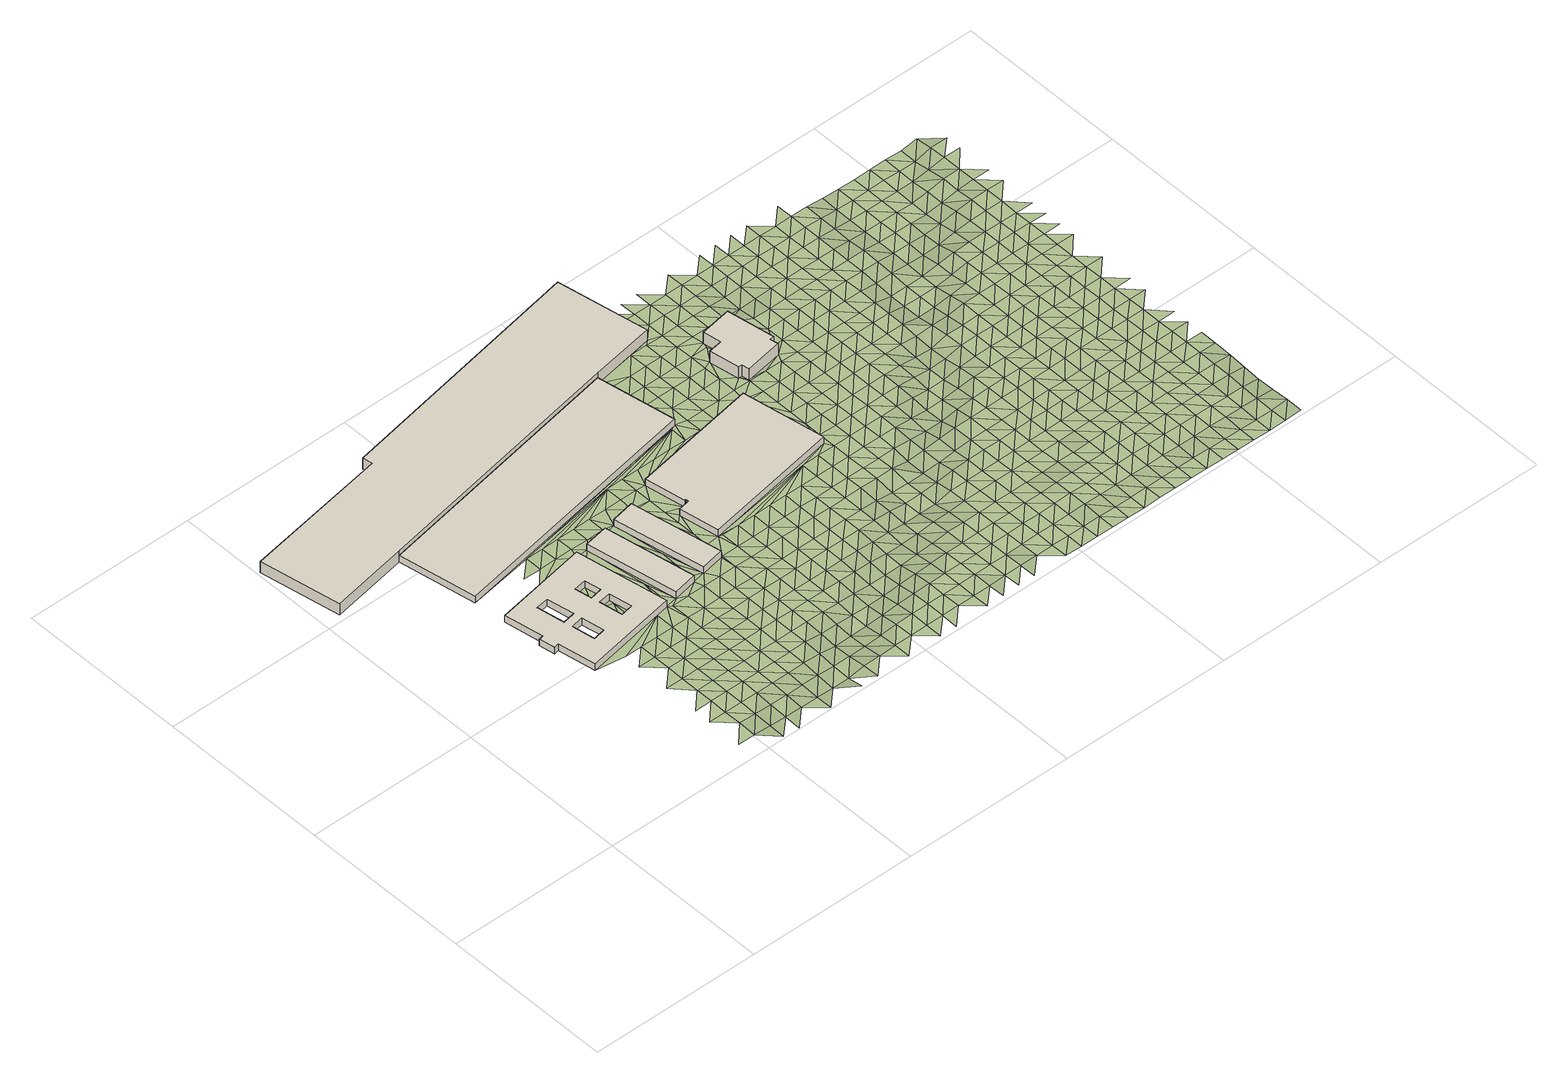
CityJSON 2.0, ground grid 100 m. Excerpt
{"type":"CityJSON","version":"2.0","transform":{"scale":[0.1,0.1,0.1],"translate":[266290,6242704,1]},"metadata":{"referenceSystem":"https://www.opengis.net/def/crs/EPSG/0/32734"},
"CityObjects":{
"building1":{"type":"Building","attributes":{"address":"Western Cape Metrorail 7295 Cape Town","building":"office","building:levels":"1","footprint":{"type":"Polygon"},"plus_code":"CCXPX5XJ+X3V","ground_height":4.31,"building_height":4.1,"roof_height":8.41},"geometry":[{"type":"Solid","lod":"1","boundaries":[[[[0,1,2,3]],[[1,4,5,2]],[[4,6,7,5]],[[6,8,9,7]],[[8,10,11,9]],[[10,12,13,11]],[[12,14,15,13]],[[14,0,3,15]],[[16,17,18,19]],[[17,20,21,18]],[[20,22,23,21]],[[22,16,19,23]],[[24,25,26,27]],[[25,28,29,26]],[[28,30,31,29]],[[30,24,27,31]],[[32,33,34,35]],[[33,36,37,34]],[[36,38,39,37]],[[38,32,35,39]],[[40,41,42,43]],[[41,44,45,42]],[[44,46,47,45]],[[46,40,43,47]],[[3,2,5,7,9,11,13,15],[19,18,21,23],[27,26,29,31],[35,34,37,39],[43,42,45,47]],[[14,12,10,8,6,4,1,0],[22,20,17,16],[30,28,25,24],[38,36,33,32],[46,44,41,40]]]]}]},
"building2":{"type":"Building","attributes":{"building":"office","building:levels":"1","footprint":{"type":"Polygon"},"plus_code":"CGX8XPXG+XFR","ground_height":4.3,"building_height":4.1,"roof_height":8.4},"geometry":[{"type":"Solid","lod":"1","boundaries":[[[[48,49,50,51]],[[49,52,53,50]],[[52,54,55,53]],[[54,48,51,55]],[[51,50,53,55]],[[54,52,49,48]]]]}]},
"building3":{"type":"Building","attributes":{"building":"industrial","building:levels":"1","footprint":{"type":"Polygon"},"plus_code":"CGX5X9X9+X4X","ground_height":4.5,"building_height":4.1,"roof_height":8.6},"geometry":[{"type":"Solid","lod":"1","boundaries":[[[[56,57,58,59]],[[57,60,61,58]],[[60,62,63,61]],[[62,56,59,63]],[[59,58,61,63]],[[62,60,57,56]]]]}]},
"building4":{"type":"Building","attributes":{"building":"industrial","building:levels":"2","footprint":{"type":"Polygon"},"plus_code":"CGXHX7X2+XWX","ground_height":4.61,"building_height":6.9,"roof_height":11.51},"geometry":[{"type":"Solid","lod":"1","boundaries":[[[[64,65,63,66,67,59]],[[65,68,69,66,63]],[[68,70,71,69]],[[70,72,73,71]],[[72,74,75,73]],[[74,76,77,75]],[[76,78,79,77]],[[78,64,59,67,79]],[[67,66,69,71,73,75,77,79]],[[78,76,74,72,70,68,65,64]]]]}]},
"building5":{"type":"Building","attributes":{"building":"office","building:levels":"1","footprint":{"type":"Polygon"},"plus_code":"CHX9XGXQ+XFR","ground_height":4.29,"building_height":4.1,"roof_height":8.39},"geometry":[{"type":"Solid","lod":"1","boundaries":[[[[80,81,82,83]],[[81,84,85,82]],[[84,86,87,85]],[[86,80,83,87]],[[83,82,85,87]],[[86,84,81,80]]]]}]},
"building6":{"type":"Building","attributes":{"building":"industrial","building:levels":"1","footprint":{"type":"Polygon"},"plus_code":"CPX7XFXF+XGR","ground_height":4.39,"building_height":4.1,"roof_height":8.49},"geometry":[{"type":"Solid","lod":"1","boundaries":[[[[88,89,90,91]],[[89,92,93,90]],[[92,94,95,93]],[[94,96,97,95]],[[96,98,99,97]],[[98,100,101,99]],[[100,102,103,101]],[[102,88,91,103]],[[91,90,93,95,97,99,101,103]],[[102,100,98,96,94,92,89,88]]]]}]},
"building7":{"type":"Building","attributes":{"building":"industrial","building:levels":"2","footprint":{"type":"Polygon"},"plus_code":"CRXXX6X2+XGV","ground_height":4.66,"building_height":6.9,"roof_height":11.56},"geometry":[{"type":"Solid","lod":"1","boundaries":[[[[104,105,106,107]],[[105,108,109,106]],[[108,110,111,109]],[[110,112,113,111]],[[112,114,115,113]],[[114,116,117,115]],[[116,118,119,117]],[[118,120,121,119]],[[120,122,123,121]],[[122,104,107,123]],[[107,106,109,111,113,115,117,119,121,123]],[[122,120,118,116,114,112,110,108,105,104]]]]}]},
"terrain1":{"type":"TINRelief","geometry":[{"type":"CompositeSurface","lod":"1","boundaries":[[[124,125,126]],[[127,126,128]],[[129,127,128]],[[126,125,130]],[[131,132,125]],[[133,129,134]],[[130,128,126]],[[125,132,130]],[[135,134,136]],[[129,128,137]],[[138,128,130]],[[139,132,131]],[[135,136,140]],[[129,137,134]],[[137,128,138]],[[141,130,132]],[[142,136,134]],[[143,140,144]],[[132,139,141]],[[142,134,137]],[[145,138,130]],[[143,144,146]],[[147,148,149]],[[150,140,136]],[[130,141,145]],[[142,151,136]],[[152,137,138]],[[153,139,154]],[[150,144,140]],[[136,151,150]],[[137,152,142]],[[152,138,145]],[[155,141,139]],[[144,156,146]],[[151,142,157]],[[158,144,150]],[[141,155,145]],[[139,153,155]],[[142,152,157]],[[146,149,148]],[[144,158,156]],[[150,151,159]],[[145,160,152]],[[151,157,159]],[[160,145,155]],[[157,152,161]],[[162,158,150]],[[163,147,149]],[[150,159,164]],[[153,165,155]],[[160,161,152]],[[146,156,149]],[[165,153,166]],[[150,164,162]],[[156,158,167]],[[159,157,168]],[[160,155,169]],[[161,168,157]],[[170,171,172]],[[158,162,167]],[[169,155,165]],[[173,172,174]],[[170,172,173]],[[175,164,159]],[[176,161,160]],[[177,178,179]],[[168,175,159]],[[180,171,170]],[[156,167,149]],[[160,169,176]],[[173,174,170]],[[166,181,165]],[[162,164,182]],[[177,179,183]],[[184,185,186]],[[174,180,170]],[[175,182,164]],[[187,188,184]],[[161,189,168]],[[161,176,190]],[[169,165,191]],[[167,162,192]],[[189,175,168]],[[182,193,162]],[[161,190,189]],[[169,191,176]],[[165,181,191]],[[162,193,192]],[[163,149,167]],[[194,182,175]],[[188,187,195]],[[190,176,196]],[[197,185,184]],[[194,175,189]],[[167,192,163]],[[191,196,176]],[[198,193,182]],[[184,188,197]],[[189,190,199]],[[182,194,198]],[[190,196,199]],[[200,191,181]],[[163,192,201]],[[181,202,203]],[[204,192,193]],[[193,198,205]],[[194,189,206]],[[181,203,200]],[[207,189,199]],[[204,201,192]],[[52,163,201]],[[208,196,191]],[[193,205,204]],[[209,163,52]],[[209,210,163]],[[194,206,198]],[[163,211,195]],[[207,206,189]],[[163,210,211]],[[212,197,188]],[[191,200,208]],[[213,188,195]],[[199,196,214]],[[210,209,52]],[[215,52,201]],[[205,198,216]],[[215,201,204]],[[188,213,212]],[[199,214,207]],[[214,196,208]],[[206,216,198]],[[195,211,217]],[[211,210,217]],[[217,210,52]],[[218,204,205]],[[195,217,213]],[[219,200,203]],[[220,203,221]],[[205,216,218]],[[222,206,207]],[[203,220,219]],[[214,223,207]],[[224,208,200]],[[225,52,215]],[[226,215,204]],[[212,213,227]],[[228,204,218]],[[222,207,223]],[[213,217,227]],[[229,216,206]],[[200,219,224]],[[230,214,208]],[[228,226,204]],[[231,220,221]],[[197,232,185]],[[206,222,229]],[[233,218,216]],[[224,230,208]],[[227,234,212]],[[215,226,225]],[[220,231,219]],[[235,223,214]],[[185,236,57]],[[218,233,228]],[[233,216,229]],[[227,217,237]],[[214,230,235]],[[224,219,238]],[[239,222,223]],[[219,231,238]],[[212,232,197]],[[226,228,240]],[[241,234,227]],[[233,242,228]],[[239,223,235]],[[226,243,225]],[[225,244,245]],[[246,229,222]],[[243,244,225]],[[245,237,225]],[[247,230,224]],[[241,227,237]],[[240,228,242]],[[238,248,224]],[[243,245,244]],[[222,239,246]],[[243,226,240]],[[233,229,249]],[[247,224,248]],[[250,234,241]],[[238,231,251]],[[237,245,252]],[[253,235,230]],[[243,252,245]],[[249,242,233]],[[251,231,254]],[[246,249,229]],[[212,234,232]],[[239,235,253]],[[241,237,255]],[[230,247,253]],[[252,255,237]],[[243,255,252]],[[256,248,238]],[[250,241,255]],[[256,238,251]],[[257,240,242]],[[246,239,258]],[[259,242,249]],[[84,243,240]],[[239,253,258]],[[247,248,260]],[[257,242,259]],[[261,248,256]],[[262,251,254]],[[263,250,255]],[[234,250,232]],[[264,249,246]],[[247,260,253]],[[260,248,261]],[[258,265,246]],[[84,240,257]],[[266,256,251]],[[264,246,265]],[[267,259,249]],[[258,253,268]],[[262,266,251]],[[268,253,260]],[[255,269,263]],[[257,259,267]],[[270,261,256]],[[249,264,267]],[[271,84,257]],[[250,263,232]],[[272,265,258]],[[256,266,270]],[[273,84,271]],[[272,258,268]],[[274,260,261]],[[271,257,275]],[[276,84,273]],[[257,267,275]],[[276,269,84]],[[264,265,277]],[[274,261,270]],[[278,265,272]],[[269,279,263]],[[280,268,260]],[[98,273,271]],[[276,273,281]],[[264,277,267]],[[266,262,282]],[[283,284,262]],[[277,265,278]],[[275,285,271]],[[279,232,263]],[[260,274,280]],[[281,273,98]],[[276,281,286]],[[271,285,98]],[[266,282,270]],[[287,272,268]],[[282,262,284]],[[275,267,288]],[[289,269,276]],[[276,286,290]],[[185,232,236]],[[288,267,277]],[[280,287,268]],[[291,286,281]],[[292,278,272]],[[269,293,279]],[[281,98,291]],[[289,276,290]],[[274,270,294]],[[295,285,275]],[[285,296,98]],[[282,297,270]],[[286,291,290]],[[298,284,283]],[[293,232,279]],[[295,275,288]],[[272,287,292]],[[293,269,289]],[[299,277,278]],[[274,294,280]],[[294,270,297]],[[300,282,284]],[[296,285,301]],[[291,302,290]],[[299,278,292]],[[303,285,295]],[[296,301,98]],[[289,290,302]],[[304,288,277]],[[232,293,305]],[[287,280,306]],[[300,284,298]],[[294,307,280]],[[285,303,301]],[[308,297,282]],[[302,291,309]],[[277,299,304]],[[293,289,310]],[[311,295,288]],[[287,306,292]],[[306,280,307]],[[302,310,289]],[[282,300,308]],[[310,305,293]],[[309,312,302]],[[313,294,297]],[[304,311,288]],[[314,298,315]],[[316,303,295]],[[299,292,317]],[[313,297,308]],[[306,318,292]],[[319,307,294]],[[295,311,316]],[[310,320,305]],[[299,317,304]],[[321,300,298]],[[322,301,303]],[[317,292,318]],[[294,313,319]],[[323,306,307]],[[321,298,314]],[[303,316,322]],[[324,308,300]],[[311,304,325]],[[317,326,304]],[[323,307,319]],[[327,318,306]],[[300,321,324]],[[328,313,308]],[[311,325,316]],[[325,304,326]],[[329,320,310]],[[305,330,232]],[[306,323,327]],[[331,317,318]],[[328,308,324]],[[314,332,321]],[[333,319,313]],[[334,322,316]],[[332,314,335]],[[331,318,327]],[[325,336,316]],[[337,326,317]],[[313,328,333]],[[338,98,301]],[[321,339,324]],[[340,323,319]],[[316,336,334]],[[310,341,329]],[[317,331,337]],[[339,321,332]],[[330,305,320]],[[342,325,326]],[[340,319,333]],[[324,343,328]],[[344,327,323]],[[342,326,337]],[[343,324,339]],[[345,332,335]],[[346,336,325]],[[323,340,344]],[[347,331,327]],[[328,348,333]],[[301,322,338]],[[348,328,343]],[[325,342,346]],[[341,310,349]],[[350,339,332]],[[320,329,330]],[[334,336,351]],[[347,327,344]],[[352,337,331]],[[333,353,340]],[[339,350,343]],[[330,236,232]],[[332,345,350]],[[353,333,348]],[[336,346,351]],[[331,347,352]],[[354,342,337]],[[340,355,344]],[[355,340,353]],[[338,322,334]],[[343,356,348]],[[354,337,352]],[[343,350,357]],[[310,358,349]],[[341,330,329]],[[345,359,360]],[[344,361,347]],[[362,346,342]],[[356,353,348]],[[343,357,356]],[[361,344,355]],[[345,360,350]],[[342,354,362]],[[347,363,352]],[[364,351,346]],[[363,347,361]],[[357,350,365]],[[353,366,355]],[[338,334,351]],[[353,356,367]],[[346,362,364]],[[352,368,354]],[[369,358,310]],[[365,350,360]],[[341,349,330]],[[366,361,355]],[[352,363,368]],[[353,367,366]],[[356,357,370]],[[98,338,100]],[[354,371,362]],[[370,357,365]],[[372,360,373]],[[371,354,368]],[[363,361,374]],[[375,367,356]],[[361,366,376]],[[351,364,338]],[[330,349,236]],[[362,377,364]],[[356,370,375]],[[378,365,360]],[[361,376,374]],[[377,362,371]],[[363,379,368]],[[366,367,380]],[[358,236,349]],[[360,372,378]],[[367,375,380]],[[370,365,381]],[[363,374,379]],[[310,382,369]],[[383,364,377]],[[371,368,384]],[[385,376,366]],[[386,62,236]],[[381,375,370]],[[378,381,365]],[[366,380,385]],[[338,364,383]],[[358,387,236]],[[388,386,236]],[[368,379,384]],[[62,386,389]],[[390,372,391]],[[371,392,377]],[[387,388,236]],[[376,393,374]],[[385,394,376]],[[395,62,389]],[[372,390,378]],[[380,375,396]],[[397,375,381]],[[371,384,392]],[[379,374,393]],[[358,369,387]],[[377,398,383]],[[386,399,389]],[[376,394,393]],[[400,386,388]],[[396,385,380]],[[396,375,397]],[[377,392,398]],[[386,400,399]],[[388,387,401]],[[402,381,378]],[[403,395,389]],[[395,403,62]],[[404,338,383]],[[390,405,378]],[[379,406,384]],[[407,394,385]],[[379,393,408]],[[387,369,401]],[[402,378,405]],[[389,399,403]],[[407,385,396]],[[383,398,404]],[[409,397,381]],[[392,384,406]],[[379,408,406]],[[388,410,400]],[[388,401,411]],[[394,412,393]],[[381,402,409]],[[394,407,413]],[[405,390,414]],[[415,396,397]],[[399,400,410]],[[388,411,410]],[[412,408,393]],[[398,392,416]],[[414,390,417]],[[394,413,412]],[[392,406,418]],[[404,100,338]],[[403,419,62]],[[369,420,401]],[[407,396,415]],[[415,397,409]],[[392,418,416]],[[401,420,411]],[[402,405,421]],[[403,399,422]],[[404,398,423]],[[424,405,414]],[[399,410,425]],[[406,408,426]],[[427,413,407]],[[412,428,408]],[[402,421,409]],[[421,405,424]],[[399,425,422]],[[407,415,427]],[[398,416,423]],[[426,418,406]],[[408,428,426]],[[420,369,382]],[[414,417,429]],[[430,410,411]],[[423,100,404]],[[431,411,420]],[[412,413,432]],[[409,433,415]],[[427,434,413]],[[419,403,422]],[[418,435,416]],[[430,425,410]],[[417,436,429]],[[433,409,421]],[[411,431,430]],[[419,68,62]],[[412,432,428]],[[437,424,414]],[[413,434,432]],[[426,435,418]],[[438,427,415]],[[100,423,439]],[[414,429,437]],[[438,415,433]],[[426,428,440]],[[441,421,424]],[[422,425,442]],[[423,416,443]],[[444,416,435]],[[445,425,430]],[[100,439,446]],[[100,447,382]],[[431,420,448]],[[100,446,447]],[[440,428,432]],[[449,420,382]],[[427,450,434]],[[419,422,442]],[[439,423,443]],[[441,424,437]],[[425,445,442]],[[427,438,451]],[[416,444,443]],[[452,433,421]],[[420,449,448]],[[453,429,436]],[[435,426,454]],[[455,430,431]],[[456,426,440]],[[427,451,450]],[[447,446,457]],[[434,458,432]],[[433,452,438]],[[421,441,452]],[[429,453,437]],[[435,454,444]],[[446,439,459]],[[460,382,447]],[[436,461,453]],[[456,454,426]],[[431,448,455]],[[443,462,439]],[[463,447,457]],[[442,464,419]],[[465,445,430]],[[434,450,458]],[[466,440,432]],[[467,449,382]],[[463,460,447]],[[439,462,459]],[[68,419,464]],[[438,468,451]],[[446,469,457]],[[438,452,470]],[[430,455,465]],[[449,471,448]],[[441,437,472]],[[473,442,445]],[[474,443,444]],[[466,432,458]],[[453,475,437]],[[454,476,444]],[[382,460,467]],[[477,456,440]],[[450,451,468]],[[438,470,468]],[[446,459,469]],[[449,467,471]],[[441,472,452]],[[442,473,464]],[[457,478,463]],[[472,437,475]],[[445,465,473]],[[444,476,474]],[[455,448,479]],[[480,462,443]],[[477,440,466]],[[471,479,448]],[[461,481,453]],[[482,454,456]],[[455,479,465]],[[457,469,478]],[[483,470,452]],[[450,484,458]],[[460,463,485]],[[68,464,486]],[[450,468,487]],[[443,474,480]],[[488,471,467]],[[489,471,488]],[[462,490,459]],[[461,491,481]],[[483,452,472]],[[477,482,456]],[[473,486,464]],[[458,484,466]],[[453,492,475]],[[460,485,467]],[[454,493,476]],[[450,487,484]],[[478,485,463]],[[469,459,490]],[[494,68,495]],[[462,480,490]],[[496,465,479]],[[468,470,497]],[[467,498,488]],[[453,481,492]],[[483,499,470]],[[454,482,493]],[[486,495,68]],[[465,500,473]],[[466,501,477]],[[502,472,475]],[[503,474,476]],[[504,494,505]],[[497,487,468]],[[478,469,506]],[[484,501,466]],[[485,498,467]],[[470,499,497]],[[472,502,483]],[[465,496,500]],[[486,473,507]],[[502,475,492]],[[496,479,508]],[[495,505,494]],[[476,493,503]],[[506,469,490]],[[481,491,509]],[[510,480,474]],[[482,477,511]],[[500,507,473]],[[501,512,477]],[[484,487,513]],[[499,483,514]],[[515,485,478]],[[516,487,497]],[[474,503,510]],[[517,478,506]],[[508,500,496]],[[492,481,518]],[[493,482,511]],[[519,490,480]],[[495,486,520]],[[483,502,514]],[[511,477,512]],[[486,507,521]],[[498,522,488]],[[481,509,518]],[[487,516,513]],[[517,515,478]],[[484,523,501]],[[485,524,498]],[[497,499,525]],[[480,510,519]],[[486,521,520]],[[502,492,526]],[[527,505,495]],[[503,493,528]],[[506,490,529]],[[499,514,525]],[[484,513,523]],[[526,492,518]],[[485,515,524]],[[528,493,511]],[[530,507,500]],[[505,527,531]],[[501,532,512]],[[506,529,517]],[[495,520,527]],[[529,490,519]],[[514,502,533]],[[534,516,497]],[[510,503,535]],[[521,507,530]],[[497,525,536]],[[509,537,518]],[[501,523,532]],[[526,533,502]],[[498,524,522]],[[528,535,503]],[[511,512,538]],[[497,536,534]],[[516,539,513]],[[525,514,540]],[[515,517,541]],[[529,542,517]],[[526,518,543]],[[538,528,511]],[[510,544,519]],[[545,520,521]],[[533,540,514]],[[538,512,532]],[[535,546,510]],[[547,521,530]],[[500,122,530]],[[523,513,539]],[[524,515,541]],[[543,518,537]],[[516,534,539]],[[541,517,542]],[[548,536,525]],[[520,545,527]],[[510,546,544]],[[521,547,545]],[[526,549,533]],[[550,529,519]],[[540,548,525]],[[522,524,551]],[[535,528,552]],[[549,526,543]],[[522,553,554]],[[555,528,538]],[[532,523,556]],[[557,527,558]],[[534,536,559]],[[523,539,560]],[[524,541,551]],[[550,519,544]],[[561,540,533]],[[530,562,547]],[[563,542,529]],[[558,527,545]],[[548,559,536]],[[528,555,552]],[[535,564,546]],[[523,560,556]],[[561,533,549]],[[553,522,565]],[[562,530,122]],[[543,537,566]],[[567,538,532]],[[522,551,565]],[[529,550,563]],[[534,568,539]],[[569,548,540]],[[541,542,570]],[[571,545,547]],[[559,572,534]],[[535,552,564]],[[543,566,549]],[[544,546,573]],[[537,574,566]],[[540,561,569]],[[567,532,556]],[[547,562,571]],[[122,553,575]],[[568,560,539]],[[541,570,551]],[[576,555,538]],[[534,572,568]],[[570,542,563]],[[575,553,565]],[[546,564,573]],[[577,558,545]],[[548,578,559]],[[579,550,544]],[[548,569,580]],[[538,567,576]],[[545,571,581]],[[560,582,556]],[[551,583,565]],[[561,549,584]],[[555,585,552]],[[566,586,549]],[[122,587,562]],[[588,122,575]],[[578,572,559]],[[560,568,582]],[[570,583,551]],[[548,580,578]],[[545,581,577]],[[579,544,573]],[[561,584,569]],[[564,552,585]],[[562,587,571]],[[589,563,550]],[[584,549,586]],[[555,576,585]],[[587,122,588]],[[574,590,566]],[[567,556,591]],[[592,575,565]],[[593,558,577]],[[594,556,582]],[[583,595,565]],[[550,579,589]],[[568,572,596]],[[580,569,597]],[[598,570,563]],[[599,573,564]],[[581,571,600]],[[572,578,601]],[[602,586,566]],[[567,591,576]],[[584,597,569]],[[591,556,594]],[[565,595,592]],[[599,564,585]],[[600,571,587]],[[575,603,588]],[[602,566,590]],[[572,601,596]],[[589,598,563]],[[582,568,604]],[[570,605,583]],[[578,580,606]],[[581,607,577]],[[579,573,608]],[[580,597,606]],[[575,592,603]],[[608,573,599]],[[607,581,600]],[[582,604,594]],[[609,584,586]],[[587,588,610]],[[611,585,576]],[[604,568,596]],[[602,612,586]],[[570,598,605]],[[591,613,576]],[[577,614,593]],[[583,615,595]],[[616,601,578]],[[589,579,617]],[[612,609,586]],[[614,577,607]],[[588,603,610]],[[578,606,616]],[[576,613,611]],[[579,608,617]],[[590,618,602]],[[619,597,584]],[[599,585,620]],[[587,621,600]],[[583,605,615]],[[622,591,594]],[[623,592,595]],[[604,624,594]],[[596,601,625]],[[598,589,626]],[[599,620,608]],[[584,609,619]],[[616,627,601]],[[620,585,611]],[[587,610,621]],[[617,628,589]],[[612,602,629]],[[606,597,630]],[[603,592,623]],[[607,600,631]],[[595,615,623]],[[622,594,624]],[[605,598,626]],[[591,632,613]],[[602,618,629]],[[601,627,625]],[[626,589,628]],[[633,604,596]],[[630,616,606]],[[617,608,634]],[[630,597,619]],[[600,621,631]],[[607,635,614]],[[591,622,632]],[[634,608,620]],[[636,609,612]],[[603,637,610]],[[611,613,638]],[[596,625,633]],[[612,629,639]],[[603,623,640]],[[615,605,641]],[[642,624,604]],[[643,627,616]],[[644,628,617]],[[605,626,645]],[[607,631,635]],[[621,610,637]],[[636,612,639]],[[603,640,637]],[[643,616,630]],[[613,632,638]],[[644,617,634]],[[618,646,629]],[[647,619,609]],[[648,620,611]],[[604,633,642]],[[605,645,641]],[[649,622,624]],[[615,650,623]],[[614,635,651]],[[627,652,625]],[[626,628,653]],[[609,636,647]],[[627,643,654]],[[648,611,638]],[[655,628,644]],[[639,629,656]],[[657,630,619]],[[622,649,632]],[[650,640,623]],[[658,634,620]],[[621,659,631]],[[649,624,642]],[[615,641,650]],[[621,637,660]],[[653,645,626]],[[656,629,646]],[[627,654,652]],[[653,628,655]],[[661,633,625]],[[643,630,657]],[[635,631,659]],[[657,619,647]],[[620,648,658]],[[621,660,659]],[[632,662,638]],[[663,644,634]],[[645,664,641]],[[636,639,665]],[[666,637,640]],[[652,661,625]],[[667,639,656]],[[662,632,649]],[[650,668,640]],[[669,642,633]],[[670,654,643]],[[645,653,664]],[[658,663,634]],[[636,665,647]],[[666,660,637]],[[671,655,644]],[[665,639,667]],[[635,659,672]],[[640,668,666]],[[643,657,670]],[[648,638,673]],[[633,661,669]],[[674,638,662]],[[656,646,675]],[[649,642,676]],[[650,641,677]],[[635,672,678]],[[679,641,664]],[[644,663,671]],[[652,654,680]],[[647,681,657]],[[682,653,655]],[[648,673,658]],[[670,683,654]],[[673,638,674]],[[650,677,668]],[[660,684,659]],[[646,685,675]],[[681,647,665]],[[676,642,669]],[[641,679,677]],[[686,660,666]],[[661,652,680]],[[687,667,656]],[[688,662,649]],[[654,683,680]],[[682,655,671]],[[664,653,689]],[[690,670,657]],[[684,672,659]],[[660,686,684]],[[666,668,691]],[[663,658,692]],[[656,675,687]],[[690,657,681]],[[688,649,676]],[[673,693,658]],[[669,661,694]],[[664,689,679]],[[695,665,667]],[[696,674,662]],[[689,653,682]],[[691,668,677]],[[663,692,671]],[[661,680,694]],[[692,658,693]],[[670,697,683]],[[695,667,687]],[[698,672,684]],[[670,690,699]],[[696,662,688]],[[685,700,675]],[[701,681,665]],[[669,702,676]],[[703,673,674]],[[704,686,666]],[[666,691,705]],[[679,706,677]],[[672,698,707]],[[694,702,669]],[[689,708,679]],[[670,699,697]],[[680,683,709]],[[681,701,690]],[[710,682,671]],[[665,695,701]],[[696,703,674]],[[666,705,704]],[[692,711,671]],[[675,712,687]],[[688,676,713]],[[691,677,706]],[[714,693,673]],[[684,686,715]],[[679,708,706]],[[709,694,680]],[[700,712,675]],[[683,697,709]],[[702,713,676]],[[710,671,711]],[[716,689,682]],[[673,703,714]],[[686,704,715]],[[717,698,684]],[[718,705,691]],[[690,719,699]],[[696,688,720]],[[721,692,693]],[[690,701,722]],[[695,687,723]],[[712,724,687]],[[682,710,716]],[[713,720,688]],[[718,691,706]],[[694,725,702]],[[726,708,689]],[[697,699,719]],[[727,694,709]],[[690,722,719]],[[684,715,717]],[[721,693,714]],[[695,723,701]],[[704,705,728]],[[729,711,692]],[[723,687,724]],[[700,730,712]],[[731,703,696]],[[694,727,725]],[[689,716,726]],[[718,728,705]],[[720,732,696]],[[713,702,733]],[[708,734,706]],[[698,717,735]],[[692,721,729]],[[709,697,736]],[[737,722,701]],[[710,711,738]],[[697,719,739]],[[731,696,732]],[[740,724,712]],[[734,718,706]],[[741,714,703]],[[715,704,742]],[[737,701,723]],[[702,725,733]],[[708,726,734]],[[728,743,704]],[[713,744,720]],[[712,730,740]],[[697,739,736]],[[738,711,729]],[[745,727,709]],[[746,716,710]],[[715,742,717]],[[703,731,741]],[[704,743,742]],[[719,722,747]],[[748,721,714]],[[737,749,722]],[[713,733,744]],[[750,723,724]],[[751,728,718]],[[720,752,732]],[[709,736,745]],[[724,740,753]],[[738,746,710]],[[754,718,734]],[[717,755,735]],[[725,727,756]],[[757,726,716]],[[747,739,719]],[[722,749,747]],[[748,714,741]],[[723,750,737]],[[758,729,721]],[[750,724,753]],[[755,717,742]],[[718,754,751]],[[720,744,752]],[[740,730,759]],[[731,732,760]],[[728,761,743]],[[727,745,756]],[[716,746,757]],[[725,762,733]],[[734,726,763]],[[721,748,758]],[[749,737,764]],[[739,765,736]],[[766,738,729]],[[731,760,741]],[[767,739,747]],[[760,732,752]],[[728,751,761]],[[768,753,740]],[[744,733,762]],[[742,743,769]],[[737,750,764]],[[726,757,763]],[[725,756,762]],[[736,765,745]],[[746,738,766]],[[770,754,734]],[[759,768,740]],[[739,767,765]],[[766,729,758]],[[747,749,771]],[[741,772,748]],[[743,761,769]],[[753,773,750]],[[742,774,755]],[[749,764,771]],[[734,763,770]],[[772,741,760]],[[745,775,756]],[[757,746,776]],[[751,754,777]],[[752,744,778]],[[768,773,753]],[[744,762,779]],[[748,780,758]],[[745,765,775]],[[746,766,776]],[[742,769,774]],[[764,750,781]],[[782,767,747]],[[761,751,777]],[[754,770,777]],[[747,771,783]],[[744,779,778]],[[780,748,772]],[[784,760,752]],[[773,781,750]],[[768,759,785]],[[756,786,762]],[[757,787,763]],[[758,788,766]],[[755,774,789]],[[790,756,775]],[[776,791,757]],[[747,783,782]],[[765,767,792]],[[771,764,793]],[[784,752,778]],[[788,758,780]],[[786,779,762]],[[763,787,770]],[[760,794,772]],[[761,795,769]],[[759,796,785]],[[781,793,764]],[[756,790,786]],[[757,791,787]],[[761,777,797]],[[768,798,773]],[[776,766,799]],[[767,782,792]],[[775,765,800]],[[801,783,771]],[[774,769,795]],[[799,766,788]],[[760,784,794]],[[761,797,795]],[[779,802,778]],[[780,772,803]],[[768,785,798]],[[793,801,771]],[[775,800,790]],[[781,773,804]],[[777,770,805]],[[800,765,792]],[[779,786,802]],[[787,806,770]],[[776,807,791]],[[782,783,808]],[[809,776,799]],[[772,794,803]],[[805,797,777]],[[780,810,788]],[[773,798,804]],[[774,795,811]],[[770,806,805]],[[801,808,783]],[[793,781,812]],[[784,778,813]],[[776,809,807]],[[814,778,802]],[[796,815,785]],[[786,790,816]],[[787,791,817]],[[800,818,790]],[[780,803,810]],[[782,819,792]],[[799,788,820]],[[794,784,813]],[[781,804,812]],[[808,821,782]],[[813,778,814]],[[798,785,815]],[[822,801,793]],[[823,795,797]],[[796,824,815]],[[790,818,816]],[[791,807,817]],[[825,797,805]],[[802,786,826]],[[827,806,787]],[[782,821,819]],[[788,810,820]],[[828,800,792]],[[829,809,799]],[[823,811,795]],[[793,812,822]],[[797,825,823]],[[801,830,808]],[[802,826,814]],[[794,831,803]],[[826,786,816]],[[787,817,827]],[[794,813,832]],[[798,833,804]],[[834,805,806]],[[828,792,819]],[[798,815,835]],[[799,820,829]],[[836,818,800]],[[807,809,837]],[[810,803,831]],[[801,822,830]],[[794,832,831]],[[821,808,838]],[[798,835,833]],[[839,811,823]],[[806,827,834]],[[804,840,812]],[[813,814,841]],[[842,825,805]],[[800,828,836]],[[809,829,837]],[[826,843,814]],[[816,818,844]],[[817,807,845]],[[808,830,838]],[[819,821,846]],[[841,832,813]],[[847,820,810]],[[804,833,840]],[[841,814,843]],[[805,834,842]],[[810,831,848]],[[822,812,849]],[[825,850,823]],[[818,836,844]],[[807,837,845]],[[820,847,829]],[[851,826,816]],[[852,827,817]],[[821,838,846]],[[810,848,847]],[[853,828,819]],[[830,822,849]],[[812,840,849]],[[825,842,850]],[[854,839,823]],[[831,832,855]],[[816,844,851]],[[817,845,852]],[[841,856,832]],[[829,857,837]],[[858,834,827]],[[859,843,826]],[[853,819,846]],[[860,836,828]],[[838,830,861]],[[855,848,831]],[[829,847,857]],[[823,850,854]],[[832,856,855]],[[834,858,842]],[[827,852,858]],[[861,830,849]],[[826,851,859]],[[862,841,843]],[[828,853,860]],[[836,863,844]],[[837,864,845]],[[865,837,857]],[[846,838,866]],[[848,867,847]],[[841,862,856]],[[850,842,868]],[[869,838,861]],[[862,843,859]],[[870,848,855]],[[845,864,852]],[[836,860,863]],[[837,865,864]],[[858,868,842]],[[853,846,866]],[[871,851,844]],[[848,870,867]],[[857,847,872]],[[854,850,873]],[[855,856,874]],[[852,875,858]],[[863,871,844]],[[874,856,862]],[[868,873,850]],[[860,853,876]],[[857,872,865]],[[877,859,851]],[[872,847,867]],[[875,852,864]],[[858,878,868]],[[879,870,855]],[[873,880,854]],[[851,871,877]],[[855,874,881]],[[862,859,882]],[[878,858,875]],[[863,860,883]],[[864,865,884]],[[872,885,865]],[[855,881,879]],[[870,886,867]],[[874,862,882]],[[887,873,868]],[[882,859,877]],[[871,863,883]],[[865,885,884]],[[887,868,878]],[[864,888,875]],[[870,879,886]],[[889,872,867]],[[890,881,874]],[[873,891,880]],[[877,871,892]],[[864,884,888]],[[890,874,882]],[[893,873,887]],[[878,875,894]],[[889,867,886]],[[895,885,872]],[[879,881,896]],[[873,893,891]],[[875,888,894]],[[890,896,881]],[[882,877,897]],[[878,898,887]],[[872,889,895]],[[885,899,884]],[[886,879,900]],[[897,890,882]],[[878,894,898]],[[896,901,879]],[[888,884,899]],[[893,887,902]],[[885,895,899]],[[879,901,900]],[[903,889,886]],[[891,893,902]],[[887,898,902]],[[896,890,904]],[[888,905,894]],[[903,886,900]],[[888,899,906]],[[907,895,889]],[[896,904,901]],[[898,894,905]],[[891,902,908]],[[888,906,905]],[[889,903,907]],[[895,909,899]],[[910,900,901]],[[909,906,899]],[[902,898,911]],[[895,907,909]],[[898,905,912]],[[903,900,913]],[[911,908,902]],[[898,912,911]],[[907,903,914]],[[915,905,906]],[[909,916,906]],[[915,912,905]],[[917,908,911]],[[906,916,915]],[[909,907,918]],[[909,918,916]],[[919,911,912]],[[920,912,915]],[[912,920,919]],[[921,917,911]],[[915,916,922]],[[911,919,921]],[[923,920,915]],[[924,919,920]],[[919,924,921]]]}]}
},
"vertices":[
[633,1462,31],[673,1236,31],[673,1236,74],[633,1462,74],[647,1232,31],[647,1232,74],[664,1141,31],[664,1141,74],[691,1146,31],[691,1146,74],[729,928,31],[729,928,74],[1274,1024,31],[1274,1024,74],[1179,1558,31],[1179,1558,74],[857,1410,31],[885,1252,31],[885,1252,74],[857,1410,74],[812,1240,31],[812,1240,74],[785,1398,31],[785,1398,74],[1003,1372,31],[1074,1385,31],[1074,1385,74],[1003,1372,74],[1091,1289,31],[1091,1289,74],[1020,1276,31],[1020,1276,74],[1101,1240,31],[1124,1108,31],[1124,1108,74],[1101,1240,74],[1052,1095,31],[1052,1095,74],[1029,1228,31],[1029,1228,74],[822,1191,31],[893,1203,31],[893,1203,74],[822,1191,74],[916,1073,31],[916,1073,74],[844,1060,31],[844,1060,74],
[1389,1589,32],[1250,1565,32],[1250,1565,74],[1389,1589,74],[1345,1037,32],[1345,1037,74],[1484,1062,32],[1484,1062,74],
[536,2101,35],[615,1651,35],[615,1651,76],[536,2101,76],[2131,1919,35],[2131,1919,76],[2051,2374,35],[2051,2374,76],
[536,2101,34],[2051,2374,34],[2051,2374,105],[536,2101,105],[2425,2437,34],[2425,2437,105],[2329,2964,34],[2329,2964,105],[834,2689,34],[834,2689,105],[844,2633,34],[844,2633,105],[0,2489,34],[0,2489,105],[84,2021,34],[84,2021,105],
[1459,1604,31],[1557,1076,31],[1557,1076,74],[1459,1604,74],[1692,1101,31],[1692,1101,74],[1594,1629,31],[1594,1629,74],
[1754,1708,32],[1794,1475,32],[1794,1475,75],[1754,1708,75],[1801,1476,32],[1801,1476,75],[1804,1459,32],[1804,1459,75],[1738,1448,32],[1738,1448,75],[1777,1218,32],[1777,1218,75],[2576,1355,32],[2576,1355,75],[2493,1834,32],[2493,1834,75],
[2610,2246,32],[2627,2142,32],[2627,2142,106],[2610,2246,106],[2546,2129,32],[2546,2129,106],[2575,1956,32],[2575,1956,106],[2595,1959,32],[2595,1959,106],[2603,1914,32],[2603,1914,106],[2821,1950,32],[2821,1950,106],[2813,1997,32],[2813,1997,106],[2838,2001,32],[2838,2001,106],[2792,2276,32],[2792,2276,106],
[898,100,27],[998,100,25],[998,205,28],[898,305,28],[998,305,28],[998,405,30],[1098,205,24],[1098,5,17],[1098,100,19],[898,405,29],[998,505,30],[898,610,32],[998,610,31],[1098,405,30],[1098,305,28],[1198,100,15],[998,705,33],[1198,205,18],[1098,505,30],[898,805,34],[998,805,33],[1198,305,26],[998,900,33],[729,928,33],[898,900,34],[1198,1010,33],[1098,705,33],[1098,610,31],[1198,405,30],[1298,100,13],[1198,5,9],[1298,205,19],[1098,900,33],[1198,505,30],[1098,805,33],[1198,610,31],[1298,305,28],[1298,405,30],[1198,805,33],[1274,1024,32],[1198,705,33],[1399,100,12],[1399,5,16],[1198,900,33],[1298,505,30],[1399,205,22],[1098,1210,33],[1029,1228,33],[1052,1095,33],[1098,1105,33],[1124,1108,33],[1298,610,31],[1399,305,29],[1074,1385,33],[1003,1372,33],[1020,1276,33],[1101,1240,33],[1499,100,9],[1298,705,33],[1091,1289,33],[998,1615,34],[998,1710,34],[898,1615,34],[898,1510,34],[1098,1615,34],[1399,505,31],[1399,405,30],[1499,205,19],[1298,900,33],[1298,805,33],[1399,610,31],[1179,1558,34],[1499,305,29],[1098,1710,34],[1399,705,33],[1499,405,30],[1599,205,12],[1298,1010,32],[1599,5,28],[1599,100,11],[1399,900,33],[1399,805,33],[1499,610,31],[1499,505,30],[1599,305,26],[1298,1105,32],[1298,1210,32],[1198,1510,34],[1198,1710,34],[1198,1615,35],[1599,405,31],[1399,1010,33],[1499,705,33],[1250,1565,35],[1499,805,33],[1699,205,16],[1699,100,28],[1699,5,30],[1599,610,31],[1599,505,31],[1699,305,11],[1484,1062,33],[1499,1010,33],[1298,1615,35],[1499,900,33],[1599,705,32],[1699,405,20],[1799,100,28],[1599,1810,35],[1599,805,34],[1298,1710,35],[1699,505,29],[2131,1919,36],[1389,1589,34],[1799,205,16],[1699,610,30],[1599,1010,33],[1399,1615,34],[1599,900,34],[1557,1076,33],[1499,1105,33],[1499,1210,33],[1699,705,31],[1799,405,20],[1799,305,11],[1699,805,34],[1399,1710,35],[1899,100,32],[1499,1310,33],[1799,505,29],[1899,5,31],[1459,1604,34],[1899,205,25],[1699,1010,32],[1799,610,30],[1699,900,34],[1899,405,13],[1899,305,13],[1999,100,33],[1499,1710,35],[1799,805,34],[1799,705,31],[1999,205,31],[1799,900,34],[1899,505,25],[1594,1629,34],[1999,305,19],[1699,1105,31],[1899,610,28],[1699,1210,32],[1999,405,11],[1799,1010,32],[1599,1615,34],[1899,805,33],[1899,705,31],[1599,1710,35],[1999,505,19],[1699,1310,32],[2100,205,35],[2100,5,33],[2100,100,35],[1799,1105,31],[1699,1410,33],[1999,610,26],[1899,900,33],[1699,1615,34],[1699,1510,33],[1738,1448,33],[1999,705,30],[1699,1710,34],[2100,405,12],[1899,1010,33],[1799,1210,32],[2100,305,26],[2200,100,36],[1999,805,33],[2200,205,36],[1899,1210,32],[1794,1475,33],[1899,1105,32],[1999,900,33],[1699,1810,34],[2100,610,25],[2100,505,14],[2200,305,32],[1804,1459,33],[1754,1708,34],[1999,1010,33],[1801,1476,33],[2200,405,20],[2300,100,37],[2200,5,33],[1999,1105,33],[2100,805,33],[2100,705,30],[2200,505,12],[1799,1810,34],[2300,205,37],[1999,1210,32],[2200,610,21],[2300,305,36],[2100,1010,32],[2100,900,33],[2200,705,29],[2300,405,28],[1899,1810,34],[2100,1905,36],[2200,805,32],[2400,100,37],[2300,505,14],[2100,1210,32],[2400,5,38],[2100,1105,32],[2200,900,32],[2400,1310,32],[2400,205,37],[2300,610,14],[1999,1810,34],[2200,1010,32],[2400,305,37],[2300,705,26],[2500,100,37],[2200,1105,33],[2300,805,32],[2400,405,33],[2100,1810,34],[2500,205,38],[2200,1210,33],[2300,900,32],[2400,505,21],[2300,1010,32],[2400,610,12],[2500,405,37],[2500,305,38],[2200,1810,34],[2500,5,42],[2600,100,42],[2400,705,21],[2300,1105,33],[2400,805,30],[2300,1210,33],[2600,205,39],[2500,610,15],[2500,505,28],[2400,900,30],[2300,1810,33],[2600,305,39],[2400,1010,32],[2700,100,42],[2600,5,46],[2500,805,25],[2600,405,39],[2500,705,13],[2400,1105,32],[2700,205,39],[2500,900,25],[2600,505,38],[2700,305,39],[2493,1834,33],[2400,1210,32],[2500,1010,32],[2600,610,32],[2100,2110,37],[2200,1905,34],[2200,2010,36],[2100,2210,36],[2800,100,46],[2700,5,46],[2500,1105,32],[2600,805,14],[2600,705,15],[2100,2310,35],[2700,505,38],[2700,405,39],[2500,1210,32],[2200,2210,34],[2200,2110,36],[2300,1905,33],[2800,305,41],[2200,2310,34],[2500,1310,32],[2800,205,43],[2600,1010,33],[2700,610,32],[2600,900,14],[2800,405,40],[2300,2110,36],[2300,2010,35],[2700,805,14],[2700,705,15],[2901,100,46],[2800,505,40],[2600,1210,31],[2901,5,46],[2600,1105,32],[2300,2415,33],[2400,1905,33],[2901,305,43],[2300,2310,34],[2600,1310,32],[2901,205,45],[2300,2210,35],[2700,1010,33],[2800,610,40],[2700,900,14],[3001,100,44],[2400,2110,37],[2400,2010,36],[2800,805,24],[2901,405,41],[2800,705,38],[2700,1105,32],[3001,5,44],[3001,205,45],[2901,505,42],[2600,1410,32],[2800,900,13],[3001,305,43],[2400,2310,33],[2700,1310,32],[2700,1210,31],[2400,2210,36],[2600,1510,32],[2500,1810,33],[2500,2010,36],[2500,1905,35],[2901,705,40],[2901,610,41],[3001,405,42],[3101,100,43],[2800,1105,31],[2500,2110,36],[2800,1010,13],[2600,1615,33],[2901,805,36],[2700,1510,32],[2600,1810,33],[3101,5,43],[2700,1410,32],[2600,1710,33],[2400,2415,34],[2500,2210,35],[2901,900,22],[2600,1905,36],[3001,610,42],[2700,1615,33],[3001,505,42],[2575,1956,36],[3101,305,46],[2500,2310,34],[2800,1310,32],[3101,205,45],[2800,1210,33],[2901,1010,22],[2700,1710,33],[2546,2129,36],[2800,1410,31],[3201,100,43],[2901,1105,24],[3101,405,45],[3001,805,40],[2700,1810,33],[2500,2415,33],[3001,705,41],[2603,1914,36],[2595,1959,37],[2800,1510,31],[3201,5,43],[3201,205,50],[2901,1210,31],[2400,2610,35],[2500,2510,33],[2600,2210,36],[3101,610,42],[2700,1905,36],[3101,505,42],[2610,2246,35],[3001,900,34],[3201,305,50],[2901,1310,33],[2400,2705,35],[2500,2610,33],[2800,1615,32],[2600,2310,34],[2627,2142,37],[3301,5,40],[2901,1410,32],[3001,1105,15],[3001,1010,34],[3101,805,41],[3201,405,51],[2800,1810,33],[3101,705,42],[2800,1710,33],[3301,100,40],[2901,1510,31],[2600,2510,33],[2600,2415,33],[2821,1950,33],[3101,900,40],[2800,1905,33],[3201,505,45],[3301,205,49],[2600,2610,33],[3001,1210,25],[2901,1615,32],[2700,2310,34],[2500,2705,33],[3101,1010,40],[3301,305,51],[3201,705,42],[3001,1310,32],[3201,610,42],[3401,5,39],[3101,1105,17],[3201,805,42],[3301,405,52],[2901,1810,33],[2901,1710,33],[3401,100,39],[3001,1510,32],[2700,2510,33],[3001,1410,33],[2700,2415,33],[3301,505,47],[3401,205,47],[3001,1615,31],[2901,1905,33],[3101,1310,24],[2838,2001,36],[2813,1997,36],[3101,1210,15],[3201,1010,42],[2600,2705,33],[2700,2610,33],[3301,610,43],[3201,900,42],[3401,305,51],[2800,2310,32],[3001,1710,33],[3101,1410,31],[2901,2010,35],[3501,100,42],[3201,1105,31],[3301,805,44],[3401,405,51],[3001,1810,33],[2800,2415,33],[3301,705,43],[3101,1510,32],[3501,5,42],[2901,2110,35],[3201,1210,17],[2800,2610,33],[3401,610,45],[3101,1615,31],[3401,505,48],[2800,2510,33],[3301,900,43],[3001,1905,33],[3501,305,49],[3201,1310,13],[3501,205,47],[2901,2310,22],[2901,2210,34],[3101,1710,32],[3601,5,42],[3301,1105,40],[3001,2110,35],[2800,2705,33],[3301,1010,43],[3001,2010,35],[3401,805,45],[3501,405,51],[3101,1810,32],[3201,1410,22],[2901,2415,27],[3401,705,44],[3601,100,42],[3001,2210,31],[3401,900,44],[3101,1905,32],[3501,505,52],[2901,2510,33],[3201,1510,30],[3601,305,49],[3001,2310,26],[3301,1310,15],[3601,205,47],[3301,1210,30],[2901,2610,33],[3101,2010,34],[3501,610,49],[3201,1615,31],[3702,5,43],[3601,405,51],[3301,1410,12],[3001,2415,30],[3401,1105,42],[3101,2110,35],[3401,1010,44],[3501,805,46],[3201,1810,31],[3501,705,47],[3201,1710,31],[3702,100,43],[3601,505,52],[3001,2510,33],[3401,1210,39],[3501,900,46],[3301,1510,20],[3001,2610,33],[3702,305,49],[3101,2310,33],[3401,1310,32],[3702,205,47],[3101,2210,33],[3201,2010,33],[3501,1010,46],[3601,610,49],[3301,1615,29],[3201,1905,31],[3802,5,40],[3702,405,52],[3401,1410,18],[3501,1105,43],[3201,2110,34],[3001,2705,33],[3601,805,46],[3301,1810,31],[3601,705,47],[3301,1710,31],[3802,100,40],[3702,505,53],[3401,1510,11],[3101,2510,34],[3101,2415,34],[3601,900,46],[3501,1210,41],[3401,1615,18],[3301,1905,31],[3802,305,48],[3201,2310,34],[3802,205,45],[3201,2210,34],[3601,1010,46],[3702,610,51],[3401,1710,29],[3101,2610,34],[3501,1410,41],[3501,1310,40],[3902,100,38],[3601,1105,43],[3301,2110,33],[3101,2705,33],[3301,2010,32],[3702,805,47],[3802,405,51],[3401,1810,32],[3702,705,48],[3201,2510,34],[3902,5,38],[3201,2415,34],[3902,205,44],[3601,1210,41],[3401,1905,32],[3802,505,52],[3301,2210,33],[3501,1615,25],[3501,1510,38],[3702,900,46],[3902,305,47],[3601,1310,40],[3802,705,49],[3201,2610,34],[3802,610,51],[4002,5,37],[3902,405,50],[3702,1010,46],[3601,1410,41],[3301,2415,33],[3301,2310,33],[3401,2110,31],[3201,2705,34],[3401,2010,31],[3802,805,47],[3501,1810,11],[3501,1710,12],[4002,100,37],[3702,1105,43],[3601,1510,38],[3301,2510,33],[3501,1905,11],[3301,2610,33],[3401,2210,32],[3902,610,51],[3702,1210,42],[3601,1615,25],[3902,505,51],[4002,305,46],[4002,205,44],[3802,1010,47],[3501,2010,22],[3802,900,47],[3401,2310,31],[3601,1710,12],[4102,5,35],[3702,1410,40],[3702,1310,40],[3802,1105,44],[3501,2110,27],[3301,2705,33],[3902,805,47],[4002,405,49],[3601,1810,11],[3902,705,49],[4102,100,35],[3702,1510,41],[3401,2510,32],[3401,2415,32],[3802,1210,42],[3902,900,47],[3601,1905,11],[4002,610,50],[3702,1615,40],[4002,505,50],[4102,305,45],[3501,2310,31],[3802,1310,41],[4102,205,42],[3501,2210,30],[3401,2610,33],[3902,1010,47],[3601,2010,22],[3702,1710,26],[4202,5,33],[3802,1410,41],[3501,2415,32],[3902,1105,45],[3601,2110,27],[4102,405,48],[4002,805,47],[3702,1810,11],[4002,705,48],[4202,100,33],[3501,2510,32],[3601,2210,30],[4102,505,50],[3802,1510,41],[4202,205,41],[3501,2610,33],[4002,900,48],[3702,1905,11],[3601,2310,22],[3902,1310,42],[3902,1210,43],[3802,1615,42],[4202,305,43],[4102,705,48],[4102,610,50],[3902,1410,42],[4302,100,32],[4002,1105,46],[3702,2110,18],[3802,1710,41],[3501,2705,33],[4002,1010,48],[3702,2010,17],[4102,805,47],[4202,405,48],[3902,1510,42],[3601,2510,29],[4302,5,32],[3601,2415,26],[4302,205,36],[3802,1810,27],[4102,900,47],[4202,505,50],[4002,1210,44],[3902,1615,42],[4302,305,40],[3702,2310,15],[3702,2210,18],[3802,2010,11],[4202,610,49],[3802,1905,27],[3902,1710,44],[3601,2610,32],[4302,405,47],[4002,1410,42],[4002,1310,42],[4402,100,38],[4102,1105,46],[3802,2110,16],[4102,1010,47],[4202,805,48],[3902,1810,42],[4202,705,48],[4302,505,49],[3702,2510,19],[4402,5,38],[3702,2415,16],[4102,1210,44],[3802,2210,15],[4202,900,47],[3902,1905,42],[4302,610,49],[4002,1615,43],[4002,1510,43],[4402,305,28],[3802,2310,15],[4402,205,31],[4202,1010,47],[3902,2010,15],[4302,705,49],[3702,2610,24],[4402,405,36],[4102,1410,42],[3802,2415,15],[4102,1310,42],[4202,1105,45],[3902,2110,11],[4302,805,47],[4002,1810,45],[4002,1710,44],[4402,505,42],[3802,2510,16],[4202,1210,43],[3902,2210,15],[4302,900,47],[3802,2610,16],[4102,1615,44],[4102,1510,43],[4002,1905,45],[3902,2310,15],[4202,1310,42],[4302,1010,47],[4402,610,47],[4202,1410,42],[4302,1105,44],[4002,2110,17],[4002,2010,34],[4402,805,47],[4102,1810,46],[3902,2415,16],[4402,705,48],[4102,1710,45],[4302,1210,43],[4102,1905,46],[3902,2510,17],[4202,1510,43],[4002,2210,11],[4402,900,47],[4302,1310,42],[4002,2310,11],[4202,1710,44],[3902,2610,17],[4202,1615,44],[4302,1410,42],[4402,1105,44],[4102,2110,37],[4102,2010,46],[4202,1810,46],[4002,2415,15],[4102,2210,20],[4202,1905,46],[4302,1510,43],[4002,2610,17],[4402,1210,43],[4002,2510,18],[4102,2310,22],[4202,2010,47],[4302,1615,44],[4402,1410,42],[4102,2415,12],[4202,2110,47],[4302,1810,45],[4302,1710,44],[4102,2510,15],[4302,1905,45],[4402,1615,44],[4202,2310,42],[4202,2210,40],[4302,2010,48],[4102,2610,17],[4302,2110,49],[4402,1710,45],[4202,2510,13],[4202,2415,26],[4402,1810,45],[4402,1905,45],[4302,2310,45],[4302,2210,48],[4202,2610,13],[4402,2110,47],[4302,2510,41],[4302,2415,44],[4302,2610,28],[4402,2210,46],[4402,2415,44],[4402,2510,41]
]}
